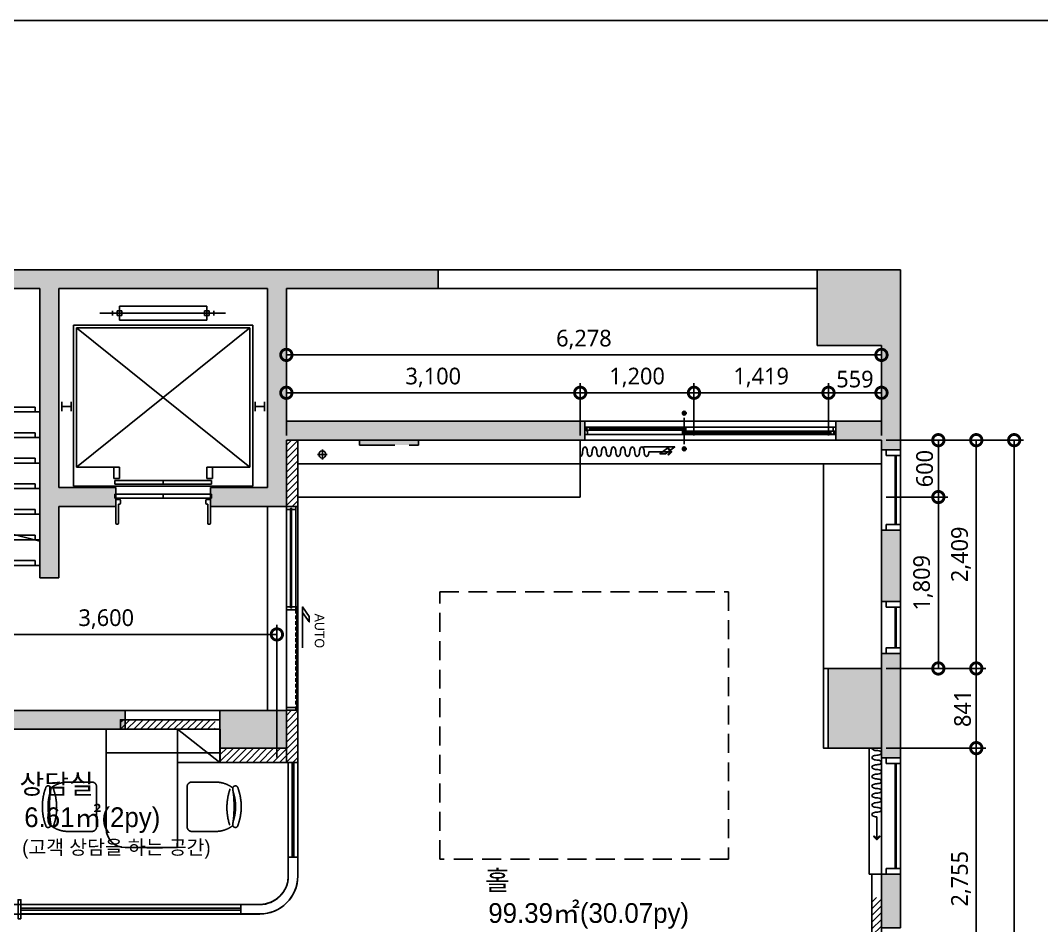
# Model space of a CAD drawing. Extents: x 11477420 to 23072185, y -28506554 to -14238804.
# Drawn here: x 11494391 to 11505163, y -14274916 to -14265364 of the extents above; entities that cross this region are included whole.
import ezdxf
from ezdxf.enums import TextEntityAlignment as Align

# ---------------------------------------------------------------- set-up
doc = ezdxf.new("R2010")
doc.units = 0
doc.header["$LTSCALE"] = 50
doc.header["$MEASUREMENT"] = 0
for name, pattern in [('DASH', [0.35, 0.25, -0.1]), ('DH-HID2', [1.2, 0.8, -0.4]), ('HIDDEN1', [1.1, 0.7, -0.4])]:
    doc.linetypes.add(name, pattern=pattern)
doc.layers.get('0').update_dxf_attribs({"linetype": 'CONTINUOUS'})
doc.layers.get('DEFPOINTS').update_dxf_attribs({"linetype": 'CONTINUOUS'})
for name, color, linetype in [('01. F-소품', 3, 'CONTINUOUS'), ('06-LIGHT', 4, 'CONTINUOUS'), ('07-DIM WAL', 5, 'CONTINUOUS'), ('1.천장.벽체선(내벽)', 3, 'CONTINUOUS'), ('2CONTINUOUS', 2, 'CONTINUOUS'), ('3 가구-붙박이', 6, 'CONTINUOUS'), ('3.기호.계단선', 30, 'CONTINUOUS'), ('5.창호', 4, 'CONTINUOUS'), ('8.패턴선', 8, 'CONTINUOUS'), ('C-WIN', 4, 'CONTINUOUS'), ('CO-DO-FR', 7, 'CONTINUOUS'), ('CO-DOOR', 8, 'CONTINUOUS'), ('CO-FURB', 6, 'CONTINUOUS'), ('CORE', 7, 'CONTINUOUS'), ('ELEV', 7, 'CONTINUOUS'), ('F-SYM', 7, 'CONTINUOUS'), ('FINISH', 6, 'CONTINUOUS'), ('FORM(YOURNAME)-11', 1, 'CONTINUOUS'), ('FU-FURM', 251, 'DH-HID2'), ('에어컨', 30, 'DASH')]:
    doc.layers.add(name, color=color, linetype=linetype)
doc.styles.add('DAWIN', font='NanumSquareR.ttf')
doc.styles.add('YOURNAME', font='HY울릉도M.TTF')
doc.styles.add('돋움', font='Dotum.ttf')
doc.styles.add('코레일둥고', font='Korail_Round_Gothic_Medium.ttf')
doc.linetypes.add('BATTING', pattern='A,0.00254,-2.54,[134,ltypeshp.shx,S=2.54,R=0,X=-2.54,Y=0],-5.08,[134,ltypeshp.shx,S=2.54,R=180,X=2.54,Y=0],-2.54', length=10.16254)
doc.dimstyles.new('80', dxfattribs={"dimscale": 80, "dimtxt": 2.2, "dimasz": 3, "dimexe": 1.25, "dimexo": 0.625, "dimtad": 1, "dimdec": 0, "dimzin": 0, "dimdsep": 46, "dimlunit": 6, "dimtxsty": 'DAWIN', "dimblk1": 'DOTSMALL', "dimblk2": 'DOTSMALL', "dimsah": 1, "dimcen": 0.001, "dimclrd": 1, "dimclre": 1, "dimclrt": 3, "dimadec": 0, "dimazin": 0, "dimtfac": 1, "dimtdec": 0, "dimtix": 1, "dimtmove": 2, "dimatfit": 3, "dimldrblk": 'DOTSMALL', "dimfxl": 0, "dimtolj": 1, "dimtzin": 0, "dimarcsym": 0})
pattern_1 = [(45, (-6e-09, -24560), (-35.35533906, 35.35533906), [])]

# ---------------------------------------------------------------- blocks, each defined once
blk = doc.blocks.new('FORM-PLAN')
at = {"layer": 'DEFPOINTS', "color": 158}
blk.add_lwpolyline([(-69444, 53115), (-64, 53115), (-64, 1215), (-69444, 1215)], close=True, dxfattribs=at)
at = {"layer": 'FORM(YOURNAME)-11', "color": 3, "style": 'YOURNAME'}
for tag, height, p in [('1', 450, (9905, 18188)), ('2', 450, (9905, 17544)), ('3', 450, (9905, 16257)), ('4', 450, (9905, 14326)), ('5', 515, (9905, 12009)), ('6', 515, (9905, 9757)), ('7', 515, (9905, 7504)), ('8', 515, (9905, 5252)), ('9', 515, (9905, 2999)), ('10', 515, (5655, 811)), ('11', 515, (9905, 747)), ('12', 515, (5655, -1441)), ('13', 515, (9905, -1441))]:
    blk.add_attdef(tag, text='', height=height, dxfattribs=at).set_placement(p, align=Align.MIDDLE_RIGHT)
blk = doc.blocks.new('*U530')
at = {"layer": 'F-SYM', "xscale": 0.4, "yscale": 0.4, "zscale": 0.4}
blk.add_blockref('FORM-PLAN', (11507198, -14286611), dxfattribs=at)
blk = doc.blocks.new('flooor')
at = {"layer": '8.패턴선', "ltscale": 30}
h = blk.add_hatch(color=256, dxfattribs=at)
h.dxf.hatch_style = 1
h.paths.add_polyline_path([(11507657, -14172892), (11491857, -14172892), (11491857, -14188497), (11492057, -14188497), (11492057, -14187882), (11492217, -14187882), (11492217, -14187097), (11492057, -14187097), (11492057, -14177742), (11494957, -14177742), (11494957, -14177542), (11492057, -14177542), (11492057, -14173092), (11494757, -14173092), (11494757, -14176542), (11494957, -14176542), (11494957, -14173092), (11500057, -14173092), (11500057, -14176142), (11500257, -14176142), (11500257, -14173092), (11503457, -14173092), (11503457, -14176142), (11503657, -14176142), (11503657, -14175392), (11504257, -14175392), (11504257, -14175302), (11504247, -14175302), (11504247, -14175262), (11504257, -14175192), (11503657, -14175192), (11503657, -14173092), (11505857, -14173092), (11505857, -14175192), (11505257, -14175192), (11505257, -14175262), (11505267, -14175262), (11505267, -14175317), (11505257, -14175317), (11505257, -14175392), (11506057, -14175392), (11506057, -14174692), (11509205, -14174692), (11509205, -14174492), (11506057, -14174492), (11506057, -14173092), (11507657, -14173092)])
h.paths.add_polyline_path([(11499857, -14177742), (11504357, -14177742), (11504357, -14177542), (11499107, -14177542), (11499107, -14177567), (11499107, -14177717), (11499107, -14177742), (11499107, -14177992), (11499857, -14177992)], flags=17)
h.paths.add_polyline_path([(11506057, -14177542), (11505857, -14177542), (11505357, -14177542), (11505357, -14177742), (11505357, -14177942), (11506057, -14177942)], flags=17)
h.paths.add_polyline_path([(11512535, -14172892), (11511657, -14172892), (11511657, -14173092), (11511657, -14173692), (11512335, -14173692), (11512335, -14174492), (11511855, -14174492), (11511855, -14174692), (11512335, -14174692), (11512335, -14174792), (11512535, -14174792)])
h.paths.add_polyline_path([(11512535, -14175642), (11512385, -14175642), (11512335, -14175642), (11512335, -14176392), (11512535, -14176392)])
h.paths.add_polyline_path([(11512535, -14176942), (11512385, -14176942), (11512335, -14176942), (11512335, -14177101), (11511773, -14177101), (11511773, -14177942), (11512335, -14177942), (11512335, -14178042), (11512535, -14178042)])
h.paths.add_polyline_path([(11512535, -14179272), (11512385, -14179272), (11512335, -14179272), (11512335, -14179837), (11512535, -14179837)])
h.paths.add_polyline_path([(11512257, -14184447), (11511657, -14184447), (11511657, -14185147), (11512257, -14185147)])
h.paths.add_polyline_path([(11507214, -14187067), (11506734, -14187067), (11506734, -14187847), (11507214, -14187847)], flags=17)
h.paths.add_polyline_path([(11499707, -14186782), (11499222, -14186782), (11499222, -14187557), (11499707, -14187557)], flags=17)
at = {"layer": 'C-WIN', "ltscale": 30}
h = blk.add_hatch(color=256, dxfattribs=at)
h.dxf.hatch_style = 1
edge = h.paths.add_edge_path()
edge.add_arc((11510255, -14174406), 20, 0, 360)
h = blk.add_hatch(color=256, dxfattribs=at)
h.dxf.hatch_style = 1
edge = h.paths.add_edge_path()
edge.add_arc((11510255, -14174783), 20, 0, 360, ccw=False)
at = {"layer": '에어컨', "ltscale": 30}
h = blk.add_hatch(color=256, dxfattribs=at)
h.dxf.hatch_style = 1
h.paths.add_polyline_path([(11506827, -14174742), (11507452, -14174742), (11507452, -14174692), (11506827, -14174692)])
at = {"ltscale": 30}
for p, q in [((11506437, -14174894), (11506437, -14174789)), ((11506489, -14174842), (11506384, -14174842))]:
    blk.add_line(p, q, dxfattribs=at)
blk.add_circle((11506437, -14174842), 37.5, dxfattribs=at)
at = {"layer": '2CONTINUOUS', "ltscale": 30}
for p, q in [((11491857, -14172892), (11507657, -14172892)), ((11507657, -14173092), (11507657, -14172892)), ((11511657, -14172892), (11512535, -14172892)), ((11511657, -14173692), (11511657, -14172892)), ((11512535, -14174792), (11512535, -14172892)), ((11500257, -14173092), (11503457, -14173092)), ((11503457, -14176142), (11503457, -14173092)), ((11503657, -14173092), (11505857, -14173092)), ((11503657, -14175192), (11503657, -14173092)), ((11505857, -14175192), (11505857, -14173092)), ((11506057, -14173092), (11507657, -14173092)), ((11506057, -14174492), (11506057, -14173092)), ((11511657, -14173692), (11512335, -14173692)), ((11512335, -14174492), (11512335, -14173692)), ((11506057, -14174492), (11509205, -14174492)), ((11509205, -14174692), (11509205, -14174492)), ((11511855, -14174492), (11512335, -14174492)), ((11511855, -14174692), (11511855, -14174492)), ((11506057, -14175392), (11506057, -14174692)), ((11506057, -14174692), (11509205, -14174692)), ((11511855, -14174692), (11512335, -14174692)), ((11512335, -14174792), (11512335, -14174692)), ((11512335, -14174792), (11512535, -14174792)), ((11503657, -14175192), (11504257, -14175192)), ((11504257, -14175392), (11504257, -14175192)), ((11505257, -14175192), (11505857, -14175192)), ((11505257, -14175392), (11505257, -14175192)), ((11503657, -14176142), (11503657, -14175392)), ((11503657, -14175392), (11504257, -14175392)), ((11505257, -14175392), (11506057, -14175392)), ((11512335, -14176392), (11512335, -14175642)), ((11512335, -14175642), (11512535, -14175642)), ((11512535, -14176392), (11512535, -14175642)), ((11503457, -14176142), (11503657, -14176142)), ((11512335, -14176392), (11512535, -14176392)), ((11512335, -14177101), (11512335, -14176942)), ((11512335, -14176942), (11512535, -14176942)), ((11512535, -14178042), (11512535, -14176942)), ((11511773, -14177101), (11512335, -14177101)), ((11511773, -14177942), (11511773, -14177101)), ((11499107, -14177542), (11504357, -14177542)), ((11504357, -14177542), (11504357, -14177742)), ((11505357, -14177542), (11506057, -14177542)), ((11506057, -14177942), (11506057, -14177542)), ((11499857, -14177742), (11504357, -14177742)), ((11511773, -14177942), (11512335, -14177942)), ((11512335, -14178042), (11512335, -14177942)), ((11512335, -14178042), (11512535, -14178042))]:
    blk.add_line(p, q, dxfattribs=at)
blk.add_lwpolyline([(11506057, -14177942), (11505357, -14177942), (11505357, -14177542)], dxfattribs=at)
blk.add_lwpolyline([(11512535, -14179272), (11512335, -14179272), (11512335, -14179837), (11512535, -14179837)], close=True, dxfattribs=at)
at = {"layer": 'C-WIN', "ltscale": 30}
for p, q in [((11510255, -14174456), (11510255, -14174733)), ((11509222, -14174552), (11511825, -14174552)), ((11509235, -14174593), (11509235, -14174591)), ((11509264, -14174557), (11510237, -14174557)), ((11509264, -14174587), (11510237, -14174587)), ((11510272, -14174597), (11511796, -14174597)), ((11509235, -14174632), (11511837, -14174632)), ((11510272, -14174627), (11511796, -14174627)), ((11512335, -14179272), (11512335, -14178042)), ((11512535, -14178042), (11512535, -14179272))]:
    blk.add_line(p, q, dxfattribs=at)
for points in [[(11507657, -14173092), (11511657, -14173092), (11511657, -14172892), (11507657, -14172892)], [(11509205, -14174692), (11511855, -14174692), (11511855, -14174492), (11509205, -14174492)], [(11509258, -14174569), (11509264, -14174567), (11509264, -14174557), (11509226, -14174557), (11509226, -14174587), (11509264, -14174587), (11509264, -14174577), (11509258, -14174575)], [(11510243, -14174569), (11510237, -14174567), (11510237, -14174557), (11510272, -14174557), (11510272, -14174587), (11510237, -14174587), (11510237, -14174577), (11510243, -14174575)], [(11510272, -14174627), (11510237, -14174627), (11510237, -14174597), (11510272, -14174597), (11510272, -14174607), (11510267, -14174609), (11510267, -14174615), (11510272, -14174617)], [(11511796, -14174607), (11511796, -14174597), (11511834, -14174597), (11511834, -14174627), (11511796, -14174627), (11511796, -14174617), (11511802, -14174615), (11511802, -14174609)], [(11511800, -14174614), (11510269, -14174614), (11510269, -14174610), (11511800, -14174610)], [(11512335, -14174792), (11512535, -14174792), (11512535, -14175642), (11512335, -14175642)], [(11512535, -14174852), (11512535, -14174792), (11512385, -14174792), (11512385, -14174852)], [(11512480, -14175582), (11512490, -14175582), (11512490, -14174852), (11512480, -14174852)], [(11505857, -14177542), (11506057, -14177542), (11506057, -14175392), (11505857, -14175392)], [(11512535, -14175642), (11512535, -14175582), (11512385, -14175582), (11512385, -14175642)], [(11512335, -14176392), (11512535, -14176392), (11512535, -14176942), (11512335, -14176942)], [(11512535, -14176452), (11512535, -14176392), (11512385, -14176392), (11512385, -14176452)], [(11512480, -14176882), (11512490, -14176882), (11512490, -14176452), (11512480, -14176452)], [(11512535, -14176942), (11512535, -14176882), (11512385, -14176882), (11512385, -14176942)], [(11504357, -14177742), (11505357, -14177742), (11505357, -14177542), (11504357, -14177542)], [(11512535, -14178102), (11512535, -14178042), (11512385, -14178042), (11512385, -14178102)], [(11512480, -14179212), (11512490, -14179212), (11512490, -14178102), (11512480, -14178102)], [(11512535, -14179272), (11512535, -14179212), (11512385, -14179212), (11512385, -14179272)]]:
    blk.add_lwpolyline(points, close=True, dxfattribs=at)
for points in [[(11509205, -14174561), (11509205, -14174552), (11509222, -14174552), (11509222, -14174591), (11509235, -14174591), (11509235, -14174632), (11509205, -14174632), (11509205, -14174623)], [(11510241, -14174574), (11509260, -14174574), (11509260, -14174570), (11510241, -14174570), (11510241, -14174574), (11510241, -14174570)], [(11509264, -14174566), (11509267, -14174567), (11509267, -14174568), (11509268, -14174570)], [(11509264, -14174578), (11509267, -14174576), (11509267, -14174575), (11509268, -14174574)], [(11510237, -14174566), (11510235, -14174567), (11510234, -14174568), (11510233, -14174570)], [(11510237, -14174578), (11510235, -14174576), (11510234, -14174575), (11510233, -14174574)], [(11511855, -14174561), (11511855, -14174552), (11511825, -14174552), (11511825, -14174593), (11511837, -14174593), (11511837, -14174632), (11511855, -14174632), (11511855, -14174623)], [(11510272, -14174606), (11510275, -14174608), (11510276, -14174609), (11510276, -14174610)], [(11510272, -14174618), (11510275, -14174617), (11510276, -14174616), (11510276, -14174614)], [(11511796, -14174606), (11511793, -14174608), (11511793, -14174609), (11511792, -14174610)], [(11511796, -14174618), (11511793, -14174617), (11511793, -14174616), (11511792, -14174614)]]:
    blk.add_lwpolyline(points, dxfattribs=at)
for centre in [(11510255, -14174406), (11510255, -14174783)]:
    blk.add_circle(centre, 20, dxfattribs=at)
at = {"layer": 'CO-DOOR', "color": 1}
blk.add_lwpolyline([(11509826, -14174762), (11510155, -14174762), (11510056, -14174834), (11509998, -14174834), (11510096, -14174762), (11509826, -14174762)], close=True, dxfattribs=at)
at = {"layer": 'CORE', "color": 1}
for p, q in [((11502347, -14174342), (11503407, -14174342)), ((11503407, -14174342), (11503407, -14174392)), ((11502347, -14174612), (11503407, -14174612)), ((11503407, -14174612), (11503407, -14174662)), ((11502347, -14174882), (11503407, -14174882)), ((11503407, -14174882), (11503407, -14174932)), ((11502347, -14175152), (11503407, -14175152)), ((11503407, -14175152), (11503407, -14175202)), ((11502347, -14175422), (11503407, -14175422)), ((11503407, -14175422), (11503407, -14175472)), ((11502936, -14175625), (11503457, -14175757)), ((11502347, -14175692), (11503407, -14175692)), ((11503407, -14175692), (11503407, -14175742)), ((11502347, -14175962), (11503407, -14175962)), ((11503407, -14175962), (11503407, -14176012))]:
    blk.add_line(p, q, dxfattribs=at)
at = {"layer": 'CORE'}
for p, q in [((11502297, -14174392), (11503457, -14174392)), ((11502297, -14174662), (11503457, -14174662)), ((11502297, -14174932), (11503457, -14174932)), ((11502297, -14175202), (11503457, -14175202)), ((11502297, -14175472), (11503457, -14175472)), ((11502297, -14175742), (11503457, -14175742)), ((11502297, -14176012), (11503457, -14176012))]:
    blk.add_line(p, q, dxfattribs=at)
at = {"layer": 'ELEV'}
for p, q in [((11505217, -14173276), (11504297, -14173276)), ((11504297, -14173426), (11504297, -14173276)), ((11505217, -14173426), (11505217, -14173276)), ((11505415, -14173351), (11504089, -14173351)), ((11504222, -14173376), (11504222, -14173326)), ((11504322, -14173326), (11504272, -14173326)), ((11504272, -14173376), (11504272, -14173326)), ((11504322, -14173376), (11504272, -14173376)), ((11504322, -14173376), (11504322, -14173326)), ((11505242, -14173326), (11505192, -14173326)), ((11505192, -14173376), (11505192, -14173326)), ((11505242, -14173376), (11505192, -14173376)), ((11505242, -14173376), (11505242, -14173326)), ((11505292, -14173376), (11505292, -14173326)), ((11503812, -14175176), (11503812, -14173476)), ((11505702, -14173476), (11503812, -14173476)), ((11503842, -14174976), (11505672, -14173506)), ((11505672, -14174976), (11503842, -14173506)), ((11503842, -14174976), (11503842, -14173506)), ((11505672, -14173506), (11503842, -14173506)), ((11505217, -14173426), (11504297, -14173426)), ((11505672, -14174976), (11505672, -14173506)), ((11505702, -14175176), (11505702, -14173476)), ((11503687, -14174385), (11503687, -14174285)), ((11503787, -14174335), (11503687, -14174335)), ((11503787, -14174385), (11503787, -14174285)), ((11505727, -14174385), (11505727, -14174285)), ((11505727, -14174335), (11505827, -14174335)), ((11505827, -14174385), (11505827, -14174285)), ((11504297, -14174976), (11503842, -14174976)), ((11504237, -14175096), (11504237, -14174976)), ((11504297, -14175096), (11504297, -14174976)), ((11505672, -14174976), (11505217, -14174976)), ((11505217, -14175096), (11505217, -14174976)), ((11505277, -14175096), (11505277, -14174976)), ((11504297, -14175096), (11504237, -14175096)), ((11505267, -14175116), (11504247, -14175116)), ((11504247, -14175156), (11504247, -14175116)), ((11504757, -14175156), (11504757, -14175116)), ((11505277, -14175096), (11505217, -14175096)), ((11505267, -14175156), (11505267, -14175116)), ((11505702, -14175176), (11503812, -14175176)), ((11505267, -14175156), (11504247, -14175156)), ((11505267, -14175262), (11504247, -14175262)), ((11504247, -14175302), (11504247, -14175262)), ((11505267, -14175302), (11504247, -14175302)), ((11504297, -14175317), (11504257, -14175317)), ((11504257, -14175567), (11504257, -14175317)), ((11504307, -14175357), (11504307, -14175327)), ((11504757, -14175302), (11504757, -14175262)), ((11505207, -14175357), (11505207, -14175327)), ((11505257, -14175317), (11505217, -14175317)), ((11505257, -14175567), (11505257, -14175317)), ((11505267, -14175302), (11505267, -14175262)), ((11504297, -14175367), (11504287, -14175367)), ((11504287, -14175567), (11504287, -14175367)), ((11505227, -14175367), (11505217, -14175367)), ((11505227, -14175567), (11505227, -14175367)), ((11504277, -14175577), (11504267, -14175577)), ((11505247, -14175577), (11505237, -14175577))]:
    blk.add_line(p, q, dxfattribs=at)
for centre, start, end in [((11504297, -14175327), 0, 90), ((11505217, -14175327), 90, 180), ((11504297, -14175357), 270, 0), ((11505217, -14175357), 180, 270), ((11504267, -14175567), 180, 270), ((11504277, -14175567), 270, 0), ((11505237, -14175567), 180, 270), ((11505247, -14175567), 270, 0)]:
    blk.add_arc(centre, 10, start, end, dxfattribs=at)
at = {"layer": '에어컨', "ltscale": 30}
blk.add_lwpolyline([(11506827, -14174742), (11507452, -14174742), (11507452, -14174692), (11506827, -14174692)], close=True, dxfattribs=at)
blk = doc.blocks.new('FFSFDF')
at = {"layer": '01. F-소품'}
blk.add_hatch(color=8, dxfattribs=at).paths.add_polyline_path([(1567673, 1746751), (1567680, 1746744), (1567715, 1746779), (1567680, 1746815), (1567673, 1746808), (1567701, 1746779)])
at = {"layer": '01. F-소품', "color": 8}
for p, q in [((1567475, 1746779), (1567701, 1746779)), ((1567673, 1746808), (1567680, 1746815)), ((1567673, 1746751), (1567680, 1746744))]:
    blk.add_line(p, q, dxfattribs=at)
for points in [[(1567673, 1746808), (1567701, 1746779), (1567673, 1746751)], [(1567680, 1746815), (1567715, 1746779), (1567680, 1746744)]]:
    blk.add_lwpolyline(points, dxfattribs=at)
for centre, start_param, end_param in [((1566750, 1746779), 6.283185, 7.853982), ((1566800, 1746779), 1.570796, 4.712389), ((1566850, 1746779), 4.712389, 7.853982), ((1566900, 1746779), 1.570796, 4.712389), ((1566950, 1746779), 4.712389, 7.853982), ((1567000, 1746779), 1.570796, 4.712389), ((1567050, 1746779), 4.712389, 7.853982), ((1567100, 1746779), 1.570796, 4.712389), ((1567150, 1746779), 4.712389, 7.853982), ((1567200, 1746779), 1.570796, 4.712389), ((1567250, 1746779), 4.712389, 7.853982), ((1567300, 1746779), 1.570796, 4.712389), ((1567350, 1746779), 4.712389, 7.853982), ((1567400, 1746779), 1.570796, 4.712389), ((1567450, 1746779), 4.712389, 7.853982)]:
    blk.add_ellipse(centre, major_axis=(0, -50), ratio=0.5, start_param=start_param, end_param=end_param, dxfattribs=at)
blk = doc.blocks.new('flooor2')
at = {"layer": '01. F-소품'}
blk.add_hatch(color=8, dxfattribs=at).paths.add_polyline_path([(11537796, -14273968), (11537789, -14273975), (11537824, -14274010), (11537859, -14273975), (11537852, -14273968), (11537824, -14273996)])
at = {"layer": '1.천장.벽체선(내벽)', "ltscale": 30}
h = blk.add_hatch(dxfattribs=at)
h.set_pattern_fill('_USER', color=256, scale=50, angle=45, pattern_type=0)
h.set_pattern_definition([(45, (-6e-09, -21710), (-35.35533906, 35.35533906), [])])
h.paths.add_polyline_path([(11531596, -14269794), (11531716, -14269794), (11531716, -14270494), (11531596, -14270494)])
h = blk.add_hatch(dxfattribs=at)
h.set_pattern_fill('_USER', color=256, scale=50, angle=45, pattern_type=0)
h.set_pattern_definition(pattern_1)
h.paths.add_polyline_path([(11531596, -14272644), (11531716, -14272644), (11531716, -14273194), (11531596, -14273194)])
h = blk.add_hatch(dxfattribs=at)
h.set_pattern_fill('_USER', color=256, scale=50, angle=45, pattern_type=0)
h.set_pattern_definition([(45, (-50, -24560), (-35.35533906, 35.35533906), [])])
h.paths.add_polyline_path([(11530846, -14272744), (11529846, -14272744), (11529846, -14272844), (11530846, -14272844)])
h = blk.add_hatch(dxfattribs=at)
h.set_pattern_fill('_USER', color=256, scale=50, angle=45, pattern_type=0)
h.set_pattern_definition(pattern_1)
h.paths.add_polyline_path([(11530896, -14273194), (11531596, -14273194), (11531596, -14273044), (11530896, -14273044)])
h = blk.add_hatch(dxfattribs=at)
h.set_pattern_fill('_USER', color=256, scale=50, angle=45, pattern_type=0)
h.set_pattern_definition([(45, (-6e-09, -23657), (-35.35533906, 35.35533906), [])])
h.paths.add_polyline_path([(11537774, -14274621), (11537874, -14274621), (11537874, -14277646), (11537774, -14277646)])
at = {"layer": '01. F-소품', "color": 8}
for p, q in [((11537824, -14273769), (11537824, -14273996)), ((11537796, -14273968), (11537789, -14273975)), ((11537852, -14273968), (11537859, -14273975))]:
    blk.add_line(p, q, dxfattribs=at)
for points in [[(11537859, -14273975), (11537824, -14274010), (11537789, -14273975)], [(11537852, -14273968), (11537824, -14273996), (11537796, -14273968)]]:
    blk.add_lwpolyline(points, dxfattribs=at)
for centre, start_param, end_param in [((11537824, -14273044), 6.283185, 7.853982), ((11537824, -14273144), 4.712389, 7.853982), ((11537824, -14273094), 1.570796, 4.712389), ((11537824, -14273194), 1.570796, 4.712389), ((11537824, -14273244), 4.712389, 7.853982), ((11537824, -14273294), 1.570796, 4.712389), ((11537824, -14273344), 4.712389, 7.853982), ((11537824, -14273394), 1.570796, 4.712389), ((11537824, -14273444), 4.712389, 7.853982), ((11537824, -14273494), 1.570796, 4.712389), ((11537824, -14273544), 4.712389, 7.853982), ((11537824, -14273594), 1.570796, 4.712389), ((11537824, -14273644), 4.712389, 7.853982), ((11537824, -14273694), 1.570796, 4.712389), ((11537824, -14273744), 4.712389, 7.853982)]:
    blk.add_ellipse(centre, major_axis=(-50, 0), ratio=0.5, start_param=start_param, end_param=end_param, dxfattribs=at)
at = {"layer": '06-LIGHT', "color": 8}
for p, q in [((11537874, -14273044), (11537744, -14273044)), ((11537744, -14273044), (11537744, -14274374)), ((11537874, -14274374), (11537874, -14273044)), ((11537744, -14274374), (11537874, -14274374))]:
    blk.add_line(p, q, dxfattribs=at)
at = {"layer": '1.천장.벽체선(내벽)', "ltscale": 30}
for p, q in [((11531616, -14274194), (11531716, -14274194)), ((11531616, -14274194), (11531616, -14274394)), ((11531716, -14274194), (11531716, -14274394)), ((11531116, -14274694), (11531316, -14274694)), ((11531116, -14274700), (11531116, -14274794)), ((11531116, -14274794), (11531316, -14274794))]:
    blk.add_line(p, q, dxfattribs=at)
for points in [[(11531596, -14269794), (11531716, -14269794), (11531716, -14270494), (11531596, -14270494), (11531596, -14269794)], [(11531596, -14272644), (11531716, -14272644), (11531716, -14273194), (11531596, -14273194), (11531596, -14272644)]]:
    blk.add_lwpolyline(points, dxfattribs=at)
for points in [[(11537262, -14272203), (11537312, -14272203), (11537312, -14273044), (11537262, -14273044)], [(11530896, -14272744), (11529846, -14272744), (11529846, -14272844), (11530896, -14272844)], [(11530896, -14273194), (11531596, -14273194), (11531596, -14273044), (11530896, -14273044)], [(11537774, -14274374), (11537874, -14274374), (11537874, -14277399), (11537774, -14277399)]]:
    blk.add_lwpolyline(points, close=True, dxfattribs=at)
for radius in [300, 400]:
    blk.add_arc((11531316, -14274394), radius, 270, 0, dxfattribs=at)
at = {"layer": '3 가구-붙박이', "color": 8, "ltscale": 30}
for p, q in [((11529696, -14273094), (11529696, -14272844)), ((11529696, -14272844), (11530896, -14272844)), ((11530446, -14273194), (11530446, -14272844)), ((11530446, -14272844), (11530896, -14272844)), ((11530896, -14273194), (11530446, -14272844)), ((11530896, -14272844), (11530896, -14273194)), ((11530896, -14272844), (11530896, -14273094)), ((11530896, -14273094), (11529696, -14273094)), ((11530896, -14273194), (11530446, -14273194))]:
    blk.add_line(p, q, dxfattribs=at)
at = {"layer": '3 가구-붙박이', "color": 8}
for points in [[(11534696, -14270394), (11531716, -14270394), (11531716, -14269794), (11534696, -14269794)], [(11537262, -14272203), (11537874, -14272203), (11537874, -14270044), (11537262, -14270044)]]:
    blk.add_lwpolyline(points, close=True, dxfattribs=at)
at = {"layer": '5.창호', "color": 8, "ltscale": 30}
for p, q in [((11531716, -14273194), (11531616, -14273194)), ((11531616, -14273194), (11531616, -14274194)), ((11531656, -14274194), (11531656, -14273194)), ((11531676, -14274194), (11531676, -14273194)), ((11531716, -14274194), (11531716, -14273194)), ((11531616, -14274194), (11531716, -14274194)), ((11528796, -14274794), (11528796, -14274694)), ((11528796, -14274694), (11531116, -14274694)), ((11528796, -14274734), (11531116, -14274734)), ((11528796, -14274754), (11531116, -14274754)), ((11531116, -14274694), (11531116, -14274794)), ((11531116, -14274794), (11528796, -14274794))]:
    blk.add_line(p, q, dxfattribs=at)
at = {"layer": '8.패턴선', "color": 8}
for p, q in [((11529696, -14273894), (11529696, -14272844)), ((11529696, -14272844), (11530446, -14272844)), ((11530446, -14272844), (11530446, -14274094)), ((11530446, -14274094), (11529896, -14274094))]:
    blk.add_line(p, q, dxfattribs=at)
blk.add_arc((11529896, -14273894), 200, 180, 270, dxfattribs=at)
at = {"layer": 'CO-DO-FR', "color": 8}
for p, q in [((11531596, -14271584), (11531596, -14271554)), ((11531596, -14271554), (11531641, -14271554)), ((11531696, -14271584), (11531596, -14271584)), ((11531641, -14271554), (11531641, -14271564)), ((11531641, -14271564), (11531651, -14271564)), ((11531651, -14271564), (11531651, -14271554)), ((11531651, -14271554), (11531696, -14271554)), ((11531696, -14271554), (11531696, -14271584)), ((11531696, -14271554), (11531696, -14271554)), ((11531696, -14272614), (11531596, -14272614)), ((11531596, -14272614), (11531596, -14272644)), ((11531696, -14272644), (11531696, -14272614)), ((11531596, -14272644), (11531696, -14272644))]:
    blk.add_line(p, q, dxfattribs=at)
for points in [[(11531696, -14270524), (11531696, -14270494), (11531596, -14270494), (11531596, -14270524), (11531641, -14270524), (11531641, -14270514), (11531651, -14270514), (11531651, -14270524), (11531696, -14270524)], [(11531696, -14271584), (11531696, -14270494), (11531596, -14270494), (11531596, -14271584)], [(11531641, -14271564), (11531641, -14270514), (11531651, -14270514), (11531651, -14271564)], [(11528796, -14274844), (11528766, -14274844), (11528766, -14274644), (11528796, -14274644)]]:
    blk.add_lwpolyline(points, close=True, dxfattribs=at)
at = {"layer": 'CO-DOOR', "color": 8, "linetype": 'DH-HID2'}
blk.add_lwpolyline([(11531696, -14272644), (11531696, -14271554), (11531596, -14271554), (11531596, -14272644)], close=True, dxfattribs=at)
at = {"layer": 'CO-DOOR', "color": 8}
for points in [[(11531706, -14272644), (11531706, -14271554), (11531716, -14271554), (11531716, -14272644)], [(11531766, -14271984), (11531766, -14271554), (11531838, -14271653), (11531838, -14271711), (11531766, -14271613), (11531766, -14271984)]]:
    blk.add_lwpolyline(points, close=True, dxfattribs=at)
at = {"layer": 'CO-FURB', "color": 8, "linetype": 'HIDDEN1', "ltscale": 100}
for p, q in [((11529094, -14273444), (11529090, -14273443)), ((11529544, -14273402), (11529294, -14273402)), ((11529594, -14273873), (11529594, -14273452)), ((11530549, -14273873), (11530549, -14273452)), ((11530599, -14273402), (11530849, -14273402)), ((11531048, -14273444), (11531053, -14273443)), ((11529094, -14273878), (11529090, -14273880)), ((11529544, -14273923), (11529294, -14273923)), ((11530599, -14273923), (11530849, -14273923)), ((11531048, -14273878), (11531053, -14273880))]:
    blk.add_line(p, q, dxfattribs=at)
for centre, radius, start, end in [((11529590, -14273661), 568, 159.3967, 200.6033), ((11529082, -14273467), 25, 72.7316, 167.9475), ((11529087, -14273468), 25, 348.0444, 72.7316), ((11528944, -14273462), 168, 345.7721, 356.0756), ((11529294, -14273702), 300, 90, 127.3686), ((11528582, -14273671), 591, 341.5651, 19.6344), ((11529544, -14273452), 50, 0, 90), ((11530599, -14273452), 50, 90, 180), ((11530849, -14273702), 300, 52.6314, 90), ((11531560, -14273671), 591, 160.3656, 198.4349), ((11531055, -14273468), 25, 107.2684, 191.9556), ((11531198, -14273462), 168, 183.9244, 194.2279), ((11531060, -14273467), 25, 12.0525, 107.2684), ((11530552, -14273661), 568, 339.3967, 20.6033), ((11529590, -14273661), 508, 161.8453, 198.1547), ((11530407, -14273661), 1310, 173.0545, 186.9455), ((11530552, -14273661), 508, 341.8453, 18.1547), ((11529735, -14273661), 1310, 353.0545, 6.9455), ((11529082, -14273856), 25, 192.0525, 287.2684), ((11529087, -14273855), 25, 287.2684, 11.9556), ((11528944, -14273861), 168, 3.9244, 14.2279), ((11529294, -14273623), 300, 232.5361, 270), ((11529544, -14273873), 50, 270, 0), ((11530599, -14273873), 50, 180, 270), ((11530849, -14273623), 300, 270, 307.4639), ((11531055, -14273855), 25, 168.0444, 252.7316), ((11531198, -14273861), 168, 165.7721, 176.0756), ((11531060, -14273856), 25, 252.7316, 347.9475)]:
    blk.add_arc(centre, radius, start, end, dxfattribs=at)
at = {"layer": 'FINISH', "color": 8, "ltscale": 10}
blk.add_lwpolyline([(11531716, -14269794), (11531716, -14270044), (11537874, -14270044), (11537874, -14269794), (11531716, -14269794)], dxfattribs=at)
at = {"layer": 'FU-FURM', "color": 8, "ltscale": 5}
for p, q in [((11533216, -14271394), (11536262, -14271394)), ((11533216, -14274216), (11533216, -14271394)), ((11536262, -14271394), (11536262, -14274216)), ((11536262, -14274216), (11533216, -14274216))]:
    blk.add_line(p, q, dxfattribs=at)
blk.add_blockref('flooor', (25539, -95103))
at = {"color": 8}
blk.add_blockref('FFSFDF', (9967946, -16016695), dxfattribs=at)
at = {"layer": 'CO-DOOR', "color": 8, "style": '돋움'}
blk.add_text('AUTO', height=100, rotation=270, dxfattribs=at).set_placement((11531866, -14271806), align=Align.BOTTOM_CENTER)
blk = doc.blocks.new('_DOTSMALL')
at = {"color": 0, "linetype": 'ByBlock', "const_width": 0.5}
blk.add_lwpolyline([(-0.0625, 0, 1), (0.0625, 0, 1)], format="xyb", close=True, dxfattribs=at)
blk = doc.blocks.new('*D465')
at = {"layer": '07-DIM WAL', "color": 1, "lineweight": -2, "ltscale": 30}
for p, q in [((11497196, -14269744), (11497196, -14268794)), ((11503474, -14269744), (11503474, -14268794)), ((11497196, -14268894), (11503474, -14268894))]:
    blk.add_line(p, q, dxfattribs=at)
at = {"layer": 'DEFPOINTS', "color": 0, "ltscale": 30}
for p in [(11503474, -14268894), (11497196, -14269794), (11503474, -14269794)]:
    blk.add_point(p, dxfattribs=at)
at = {"layer": '07-DIM WAL', "color": 1, "lineweight": -2, "ltscale": 30, "xscale": 240, "yscale": 240, "zscale": 240, "rotation": 180}
blk.add_blockref('_DOTSMALL', (11497196, -14268894), dxfattribs=at)
at = {"layer": '07-DIM WAL', "color": 1, "lineweight": -2, "ltscale": 30, "xscale": 240, "yscale": 240, "zscale": 240}
blk.add_blockref('_DOTSMALL', (11503474, -14268894), dxfattribs=at)
at = {"layer": '07-DIM WAL', "color": 3, "ltscale": 30, "insert": (11500335, -14268733), "char_height": 176, "attachment_point": 5, "style": 'DAWIN'}
blk.add_mtext('\\A1;6,278', dxfattribs=at)
blk = doc.blocks.new('*D466')
at = {"layer": '07-DIM WAL', "color": 1, "lineweight": -2, "ltscale": 30}
for p, q in [((11502915, -14269744), (11502915, -14269194)), ((11503474, -14269744), (11503474, -14269194)), ((11503474, -14269294), (11502915, -14269294))]:
    blk.add_line(p, q, dxfattribs=at)
at = {"layer": 'DEFPOINTS', "color": 0, "ltscale": 30}
for p in [(11502915, -14269294), (11502915, -14269794), (11503474, -14269794)]:
    blk.add_point(p, dxfattribs=at)
at = {"layer": '07-DIM WAL', "color": 1, "lineweight": -2, "ltscale": 30, "xscale": 240, "yscale": 240, "zscale": 240, "rotation": 180}
blk.add_blockref('_DOTSMALL', (11502915, -14269294), dxfattribs=at)
at = {"layer": '07-DIM WAL', "color": 1, "lineweight": -2, "ltscale": 30, "xscale": 240, "yscale": 240, "zscale": 240}
blk.add_blockref('_DOTSMALL', (11503474, -14269294), dxfattribs=at)
at = {"layer": '07-DIM WAL', "color": 3, "ltscale": 30, "insert": (11503194, -14269150), "char_height": 176, "attachment_point": 5, "style": 'DAWIN'}
blk.add_mtext('\\A1;559', dxfattribs=at)
blk = doc.blocks.new('*D467')
at = {"layer": '07-DIM WAL', "color": 1, "lineweight": -2, "ltscale": 30}
for p, q in [((11501496, -14269744), (11501496, -14269194)), ((11502915, -14269744), (11502915, -14269194)), ((11502915, -14269294), (11501496, -14269294))]:
    blk.add_line(p, q, dxfattribs=at)
at = {"layer": 'DEFPOINTS', "color": 0, "ltscale": 30}
for p in [(11501496, -14269294), (11501496, -14269794), (11502915, -14269794)]:
    blk.add_point(p, dxfattribs=at)
at = {"layer": '07-DIM WAL', "color": 1, "lineweight": -2, "ltscale": 30, "xscale": 240, "yscale": 240, "zscale": 240, "rotation": 180}
blk.add_blockref('_DOTSMALL', (11501496, -14269294), dxfattribs=at)
at = {"layer": '07-DIM WAL', "color": 1, "lineweight": -2, "ltscale": 30, "xscale": 240, "yscale": 240, "zscale": 240}
blk.add_blockref('_DOTSMALL', (11502915, -14269294), dxfattribs=at)
at = {"layer": '07-DIM WAL', "color": 3, "ltscale": 30, "insert": (11502205, -14269133), "char_height": 176, "attachment_point": 5, "style": 'DAWIN'}
blk.add_mtext('\\A1;1,419', dxfattribs=at)
blk = doc.blocks.new('*D468')
at = {"layer": '07-DIM WAL', "color": 1, "lineweight": -2, "ltscale": 30}
for p, q in [((11500296, -14269744), (11500296, -14269194)), ((11501496, -14269744), (11501496, -14269194)), ((11500296, -14269294), (11501496, -14269294))]:
    blk.add_line(p, q, dxfattribs=at)
at = {"layer": 'DEFPOINTS', "color": 0, "ltscale": 30}
for p in [(11501496, -14269294), (11500296, -14269794), (11501496, -14269794)]:
    blk.add_point(p, dxfattribs=at)
at = {"layer": '07-DIM WAL', "color": 1, "lineweight": -2, "ltscale": 30, "xscale": 240, "yscale": 240, "zscale": 240, "rotation": 180}
blk.add_blockref('_DOTSMALL', (11500296, -14269294), dxfattribs=at)
at = {"layer": '07-DIM WAL', "color": 1, "lineweight": -2, "ltscale": 30, "xscale": 240, "yscale": 240, "zscale": 240}
blk.add_blockref('_DOTSMALL', (11501496, -14269294), dxfattribs=at)
at = {"layer": '07-DIM WAL', "color": 3, "ltscale": 30, "insert": (11500896, -14269133), "char_height": 176, "attachment_point": 5, "style": 'DAWIN'}
blk.add_mtext('\\A1;1,200', dxfattribs=at)
blk = doc.blocks.new('*D469')
at = {"layer": '07-DIM WAL', "color": 1, "lineweight": -2, "ltscale": 30}
for p, q in [((11497196, -14269744), (11497196, -14269194)), ((11500296, -14269744), (11500296, -14269194)), ((11500296, -14269294), (11497196, -14269294))]:
    blk.add_line(p, q, dxfattribs=at)
at = {"layer": 'DEFPOINTS', "color": 0, "ltscale": 30}
for p in [(11497196, -14269294), (11497196, -14269794), (11500296, -14269794)]:
    blk.add_point(p, dxfattribs=at)
at = {"layer": '07-DIM WAL', "color": 1, "lineweight": -2, "ltscale": 30, "xscale": 240, "yscale": 240, "zscale": 240, "rotation": 180}
blk.add_blockref('_DOTSMALL', (11497196, -14269294), dxfattribs=at)
at = {"layer": '07-DIM WAL', "color": 1, "lineweight": -2, "ltscale": 30, "xscale": 240, "yscale": 240, "zscale": 240}
blk.add_blockref('_DOTSMALL', (11500296, -14269294), dxfattribs=at)
at = {"layer": '07-DIM WAL', "color": 3, "ltscale": 30, "insert": (11498746, -14269133), "char_height": 176, "attachment_point": 5, "style": 'DAWIN'}
blk.add_mtext('\\A1;3,100', dxfattribs=at)
blk = doc.blocks.new('*D470')
at = {"layer": '07-DIM WAL', "color": 1, "lineweight": -2, "ltscale": 30}
for p, q in [((11503524, -14269794), (11504574, -14269794)), ((11504474, -14269794), (11504474, -14272203)), ((11503524, -14272203), (11504574, -14272203))]:
    blk.add_line(p, q, dxfattribs=at)
at = {"layer": 'DEFPOINTS', "color": 0, "ltscale": 30}
for p in [(11503474, -14269794), (11503474, -14272203), (11504474, -14272203)]:
    blk.add_point(p, dxfattribs=at)
at = {"layer": '07-DIM WAL', "color": 1, "lineweight": -2, "ltscale": 30, "xscale": 240, "yscale": 240, "zscale": 240}
for p, rotation in [((11504474, -14269794), 90), ((11504474, -14272203), 270)]:
    blk.add_blockref('_DOTSMALL', p, dxfattribs=dict(at, rotation=rotation))
at = {"layer": '07-DIM WAL', "color": 3, "ltscale": 30, "insert": (11504313, -14270999), "char_height": 176, "attachment_point": 5, "rotation": 90, "style": 'DAWIN'}
blk.add_mtext('\\A1;2,409', dxfattribs=at)
blk = doc.blocks.new('*D471')
at = {"layer": '07-DIM WAL', "color": 1, "lineweight": -2, "ltscale": 30}
for p, q in [((11503524, -14270394), (11504174, -14270394)), ((11504074, -14272203), (11504074, -14270394)), ((11503524, -14272203), (11504174, -14272203))]:
    blk.add_line(p, q, dxfattribs=at)
at = {"layer": 'DEFPOINTS', "color": 0, "ltscale": 30}
for p in [(11503474, -14270394), (11504074, -14270394), (11503474, -14272203)]:
    blk.add_point(p, dxfattribs=at)
at = {"layer": '07-DIM WAL', "color": 1, "lineweight": -2, "ltscale": 30, "xscale": 240, "yscale": 240, "zscale": 240}
for p, rotation in [((11504074, -14270394), 90), ((11504074, -14272203), 270)]:
    blk.add_blockref('_DOTSMALL', p, dxfattribs=dict(at, rotation=rotation))
at = {"layer": '07-DIM WAL', "color": 3, "ltscale": 30, "insert": (11503913, -14271299), "char_height": 176, "attachment_point": 5, "rotation": 90, "style": 'DAWIN'}
blk.add_mtext('\\A1;1,809', dxfattribs=at)
blk = doc.blocks.new('*D472')
at = {"layer": '07-DIM WAL', "color": 1, "lineweight": -2, "ltscale": 30}
for p, q in [((11503524, -14269794), (11504174, -14269794)), ((11504074, -14269794), (11504074, -14270394)), ((11503524, -14270394), (11504174, -14270394))]:
    blk.add_line(p, q, dxfattribs=at)
at = {"layer": 'DEFPOINTS', "color": 0, "ltscale": 30}
for p in [(11503474, -14269794), (11503474, -14270394), (11504074, -14270394)]:
    blk.add_point(p, dxfattribs=at)
at = {"layer": '07-DIM WAL', "color": 1, "lineweight": -2, "ltscale": 30, "xscale": 240, "yscale": 240, "zscale": 240}
for p, rotation in [((11504074, -14269794), 90), ((11504074, -14270394), 270)]:
    blk.add_blockref('_DOTSMALL', p, dxfattribs=dict(at, rotation=rotation))
at = {"layer": '07-DIM WAL', "color": 3, "ltscale": 30, "insert": (11503930, -14270094), "char_height": 176, "attachment_point": 5, "rotation": 90, "style": 'DAWIN'}
blk.add_mtext('\\A1;600', dxfattribs=at)
blk = doc.blocks.new('*D473')
at = {"layer": '07-DIM WAL', "color": 1, "lineweight": -2, "ltscale": 30}
for p, q in [((11503524, -14272203), (11504574, -14272203)), ((11504474, -14272203), (11504474, -14273044)), ((11503524, -14273044), (11504574, -14273044))]:
    blk.add_line(p, q, dxfattribs=at)
at = {"layer": 'DEFPOINTS', "color": 0, "ltscale": 30}
for p in [(11503474, -14272203), (11503474, -14273044), (11504474, -14273044)]:
    blk.add_point(p, dxfattribs=at)
at = {"layer": '07-DIM WAL', "color": 1, "lineweight": -2, "ltscale": 30, "xscale": 240, "yscale": 240, "zscale": 240}
for p, rotation in [((11504474, -14272203), 90), ((11504474, -14273044), 270)]:
    blk.add_blockref('_DOTSMALL', p, dxfattribs=dict(at, rotation=rotation))
at = {"layer": '07-DIM WAL', "color": 3, "ltscale": 30, "insert": (11504330, -14272624), "char_height": 176, "attachment_point": 5, "rotation": 90, "style": 'DAWIN'}
blk.add_mtext('\\A1;841', dxfattribs=at)
blk = doc.blocks.new('*D489')
at = {"layer": '07-DIM WAL', "color": 1, "lineweight": -2, "ltscale": 30}
for p, q in [((11503524, -14269794), (11504974, -14269794)), ((11504874, -14269794), (11504874, -14283399)), ((11503524, -14283399), (11504974, -14283399))]:
    blk.add_line(p, q, dxfattribs=at)
at = {"layer": 'DEFPOINTS', "color": 0, "ltscale": 30}
for p in [(11503474, -14269794), (11503474, -14283399), (11504874, -14283399)]:
    blk.add_point(p, dxfattribs=at)
at = {"layer": '07-DIM WAL', "color": 1, "lineweight": -2, "ltscale": 30, "xscale": 240, "yscale": 240, "zscale": 240}
for p, rotation in [((11504874, -14269794), 90), ((11504874, -14283399), 270)]:
    blk.add_blockref('_DOTSMALL', p, dxfattribs=dict(at, rotation=rotation))
at = {"layer": '07-DIM WAL', "color": 3, "ltscale": 30, "insert": (11504713, -14276597), "char_height": 176, "attachment_point": 5, "rotation": 90, "style": 'DAWIN'}
blk.add_mtext('\\A1;13,605', dxfattribs=at)
blk = doc.blocks.new('*D507')
at = {"layer": '07-DIM WAL', "color": 1, "lineweight": -2, "ltscale": 30}
for p, q in [((11503524, -14273044), (11504574, -14273044)), ((11504474, -14273044), (11504474, -14275799)), ((11503424, -14275799), (11504574, -14275799))]:
    blk.add_line(p, q, dxfattribs=at)
at = {"layer": 'DEFPOINTS', "color": 0, "ltscale": 30}
for p in [(11503474, -14273044), (11503374, -14275799), (11504474, -14275799)]:
    blk.add_point(p, dxfattribs=at)
at = {"layer": '07-DIM WAL', "color": 1, "lineweight": -2, "ltscale": 30, "xscale": 240, "yscale": 240, "zscale": 240}
for p, rotation in [((11504474, -14273044), 90), ((11504474, -14275799), 270)]:
    blk.add_blockref('_DOTSMALL', p, dxfattribs=dict(at, rotation=rotation))
at = {"layer": '07-DIM WAL', "color": 3, "ltscale": 30, "insert": (11504313, -14274422), "char_height": 176, "attachment_point": 5, "rotation": 90, "style": 'DAWIN'}
blk.add_mtext('\\A1;2,755', dxfattribs=at)
blk = doc.blocks.new('*D525')
at = {"layer": '07-DIM WAL', "color": 1, "lineweight": -2, "ltscale": 30}
for p, q in [((11493496, -14272794), (11493496, -14271744)), ((11497096, -14273144), (11497096, -14271744)), ((11493496, -14271844), (11497096, -14271844))]:
    blk.add_line(p, q, dxfattribs=at)
at = {"layer": 'DEFPOINTS', "color": 0, "ltscale": 30}
for p in [(11497096, -14271844), (11493496, -14272844), (11497096, -14273194)]:
    blk.add_point(p, dxfattribs=at)
at = {"layer": '07-DIM WAL', "color": 1, "lineweight": -2, "ltscale": 30, "xscale": 240, "yscale": 240, "zscale": 240, "rotation": 180}
blk.add_blockref('_DOTSMALL', (11493496, -14271844), dxfattribs=at)
at = {"layer": '07-DIM WAL', "color": 1, "lineweight": -2, "ltscale": 30, "xscale": 240, "yscale": 240, "zscale": 240}
blk.add_blockref('_DOTSMALL', (11497096, -14271844), dxfattribs=at)
at = {"layer": '07-DIM WAL', "color": 3, "ltscale": 30, "insert": (11495296, -14271683), "char_height": 176, "attachment_point": 5, "style": 'DAWIN'}
blk.add_mtext('\\A1;3,600', dxfattribs=at)

msp = doc.modelspace()

# ---------------------------------------------------------------- linework, layer by layer
at = {"layer": '3.기호.계단선', "ltscale": 30}
for points in [[(11486296.1, -14272844.4), (11486296.1, -14283399.4), (11487796.1, -14283399.4), (11487796.1, -14276599.4), (11494338.1, -14276599.4), (11494338.1, -14283399.4), (11495838.1, -14283399.4), (11495838.1, -14277399.4), (11503474.1, -14277399.4), (11503474.1, -14269794.4), (11497316.1, -14269794.4), (11497316.1, -14274394.4, -0.4142136), (11496916.1, -14274794.4), (11493396.1, -14274794.4), (11493396.1, -14272844.4), (11489246.1, -14272844.4), (11489246.1, -14274794.4), (11488196.1, -14274794.4, -0.4142136), (11487796.1, -14274394.4), (11487796.1, -14272844.4), (11486296.1, -14272844.4)], [(11493496.1, -14272844.4), (11496496.1, -14272844.4), (11496496.1, -14273194.4), (11497216.1, -14273194.4), (11497216.1, -14274394.4, -0.4142136), (11496916.1, -14274694.4), (11493496.1, -14274694.4), (11493496.1, -14272844.4)]]:
    msp.add_lwpolyline(points, format="xyb", dxfattribs=at)

# ---------------------------------------------------------------- block references
msp.add_blockref('flooor2', (-34400, 0))
at = {"layer": '3.기호.계단선', "linetype": 'BATTING'}
msp.add_blockref('*U530', (0, 0), dxfattribs=at)

# ---------------------------------------------------------------- texts
at = {"layer": 'C-WIN', "color": 0, "style": '코레일둥고'}
for s, height, p in [('상담실', 208.33, (11494380.1, -14273318.3)), ('(고객 상담을 하는 공간)', 150, (11494409.1, -14274015.1))]:
    msp.add_text(s, height=height, dxfattribs=at).set_placement(p, align=Align.TOP_LEFT)
for s, height, p in [('6.61㎡(2py)', 208.33, (11495866.6, -14273877)), ('홀', 208.3, (11499554.2, -14274543.9)), ('99.39㎡(30.07py)', 208.333, (11501443.9, -14274887.9))]:
    msp.add_text(s, height=height, dxfattribs=at).set_placement(p, align=Align.RIGHT)

# ---------------------------------------------------------------- dimensions: what is measured, and where the dimension line sits
at = {"layer": '07-DIM WAL', "ltscale": 30}
for base, p1, p2, picture, middle in [((11503474.1, -14268894.4), (11497196.1, -14269794.4), (11503474.1, -14269794.4), '*D465', (11500335.1, -14268732.9)), ((11497196.1, -14269294.4), (11500296.1, -14269794.4), (11497196.1, -14269794.4), '*D469', (11498746.1, -14269132.9)), ((11501496.1, -14269294.4), (11500296.1, -14269794.4), (11501496.1, -14269794.4), '*D468', (11500896.1, -14269132.9)), ((11501496.1, -14269294.4), (11502914.7, -14269794.4), (11501496.1, -14269794.4), '*D467', (11502205.4, -14269132.9)), ((11502914.7, -14269294.4), (11503474.1, -14269794.4), (11502914.7, -14269794.4), '*D466', (11503194.4, -14269150.4)), ((11497096.1, -14271844.4), (11493496.1, -14272844.4), (11497096.1, -14273194.4), '*D525', (11495296.1, -14271682.9))]:
    dim = msp.add_linear_dim(base=base, p1=p1, p2=p2, dimstyle='80', dxfattribs=at)
    dim.commit()
    dim.dimension.update_dxf_attribs({"geometry": picture, "text_midpoint": middle})
for base, p1, p2, picture, middle in [((11504474.1, -14272203.4), (11503474.1, -14269794.4), (11503474.1, -14272203.4), '*D470', (11504312.5, -14270998.9)), ((11504074.1, -14270394.4), (11503474.1, -14269794.4), (11503474.1, -14270394.4), '*D472', (11503930, -14270094.4)), ((11504874.1, -14283399.4), (11503474.1, -14269794.4), (11503474.1, -14283399.4), '*D489', (11504712.5, -14276596.9)), ((11504074.1, -14270394.4), (11503474.1, -14272203.4), (11503474.1, -14270394.4), '*D471', (11503912.5, -14271298.9)), ((11504474.1, -14273044.4), (11503474.1, -14272203.4), (11503474.1, -14273044.4), '*D473', (11504330, -14272623.9)), ((11504474.1, -14275799), (11503474.1, -14273044.4), (11503374.1, -14275799), '*D507', (11504312.5, -14274421.7))]:
    dim = msp.add_linear_dim(base=base, p1=p1, p2=p2, angle=90, dimstyle='80', dxfattribs=at)
    dim.commit()
    dim.dimension.update_dxf_attribs({"geometry": picture, "text_midpoint": middle})

doc.saveas('drawing.dxf')
